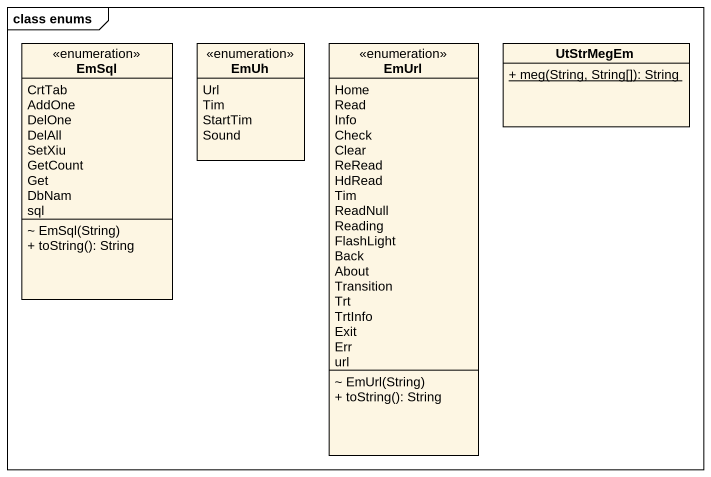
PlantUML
@startuml
mainframe class enums
hide circle
hide empty members
skinparam classAttributeIconSize 0
enum EmSql {
  CrtTab
  AddOne
  DelOne
  DelAll
  SetXiu
  GetCount
  Get
  DbNam
  sql
  ~ EmSql(String)
  + toString(): String
}
enum EmUh {
  Url
  Tim
  StartTim
  Sound
}
enum EmUrl {
  Home
  Read
  Info
  Check
  Clear
  ReRead
  HdRead
  Tim
  ReadNull
  Reading
  FlashLight
  Back
  About
  Transition
  Trt
  TrtInfo
  Exit
  Err
  url
  ~ EmUrl(String)
  + toString(): String
}
class UtStrMegEm {
  {static} + meg(String, String[]): String
}
@enduml
